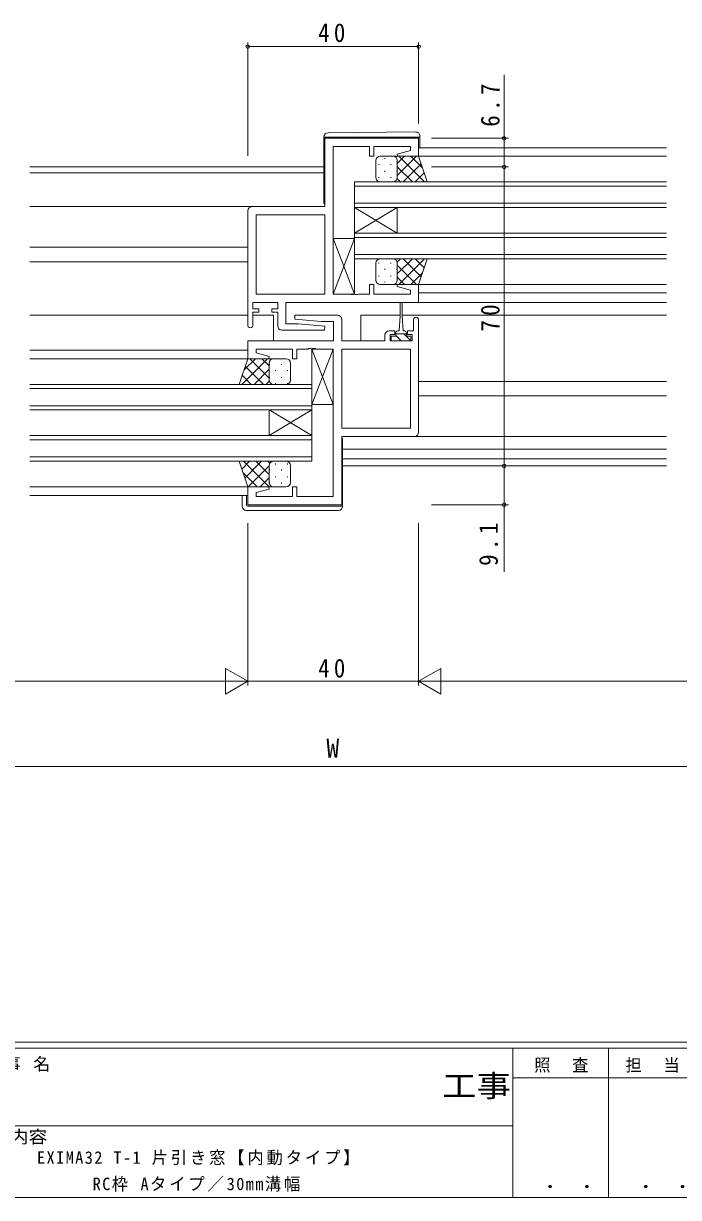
# Model space of a CAD drawing. Units: millimetres on the paper. Extents: x -420 to 373, y -297 to 267.
# Drawn here: x -17.1 to 136.3, y -297 to -22.1 of the extents above; entities that cross this region are included whole.
import ezdxf
from ezdxf.enums import TextEntityAlignment as Align

# ---------------------------------------------------------------- set-up
doc = ezdxf.new("R2010")
doc.units = ezdxf.units.MM
for name, color, linetype, lineweight in [('0-1_YKK_ZWAK', 7, 'Continuous', 9), ('0-3_YKK_11', 7, 'Continuous', 9), ('0-4_YKK_12', 2, 'Continuous', 9), ('0-5_YKK_13', 4, 'Continuous', 9), ('0-7_YKK_D', 6, 'Continuous', 9)]:
    doc.layers.add(name, color=color, linetype=linetype, lineweight=lineweight)
doc.layers.add('0-2_USER1', color=3, linetype='Continuous')
doc.styles.add('ＭＳ ゴシック', font='')
doc.styles.get('ＭＳ ゴシック').set_extended_font_data('MS Gothic')

msp = doc.modelspace()

# ---------------------------------------------------------------- linework, layer by layer
at = {"layer": '0-1_YKK_ZWAK'}
for p, q in [((352.3, -260.6), (-417.7, -260.6)), ((314.5, -262), (-417.7, -262)), ((97.5, -262), (97.5, -297)), ((119.9, -262), (119.9, -297)), ((165.684, -268.999), (97.5, -268.999)), ((-31.3, -280.199), (97.5, -280.199)), ((-417.7, -297), (314.5, -297))]:
    msp.add_line(p, q, dxfattribs=at)
at = {"layer": '0-3_YKK_11'}
for p, q in [((53.438, -49.028), (75.438, -49.028)), ((53.438, -65.028), (53.438, -49.028)), ((75.438, -49.028), (75.438, -53.228)), ((63.938, -50.958), (55.438, -50.958)), ((55.438, -50.958), (55.438, -85.498)), ((63.938, -53.228), (63.938, -50.958)), ((64.938, -50.958), (64.938, -53.228)), ((73.508, -50.958), (64.938, -50.958)), ((70.408, -52.705), (73.508, -51.875)), ((73.508, -51.875), (73.508, -50.958)), ((64.938, -53.228), (63.938, -53.228)), ((70.477, -53.228), (70.408, -52.705)), ((75.438, -53.228), (70.477, -53.228)), ((36.438, -65.028), (53.438, -65.028)), ((35.438, -92.828), (35.438, -66.028)), ((37.368, -66.958), (53.438, -66.958)), ((37.368, -85.498), (37.368, -66.958)), ((53.438, -66.958), (53.438, -85.498)), ((53.438, -66.958), (53.438, -85.498)), ((63.938, -83.228), (64.938, -83.228)), ((63.938, -85.498), (63.938, -83.228)), ((64.938, -83.228), (64.938, -85.498)), ((70.408, -83.75), (70.477, -83.228)), ((73.508, -84.581), (70.408, -83.75)), ((70.477, -83.228), (75.438, -83.228)), ((73.508, -85.498), (73.508, -84.581)), ((75.438, -83.228), (75.438, -87.428)), ((36.638, -87.428), (36.638, -88.928)), ((42.438, -87.428), (36.638, -87.428)), ((53.438, -85.498), (37.368, -85.498)), ((42.438, -88.928), (42.438, -87.428)), ((44.368, -87.428), (44.368, -92.428)), ((75.438, -87.428), (44.368, -87.428)), ((55.438, -85.498), (59.479, -85.498)), ((59.479, -85.498), (59.663, -85.618)), ((59.663, -85.618), (60.212, -85.618)), ((60.212, -85.618), (60.396, -85.498)), ((60.396, -85.498), (60.479, -85.498)), ((60.479, -85.498), (60.663, -85.618)), ((60.663, -85.618), (61.212, -85.618)), ((61.212, -85.618), (61.396, -85.498)), ((61.396, -85.498), (63.938, -85.498)), ((64.938, -85.498), (73.508, -85.498)), ((36.638, -88.928), (38.038, -88.928)), ((36.638, -89.728), (36.638, -92.828)), ((38.038, -89.728), (36.638, -89.728)), ((38.038, -88.928), (38.038, -89.728)), ((41.037, -88.928), (42.438, -88.928)), ((41.037, -89.728), (41.037, -88.928)), ((42.438, -89.728), (41.037, -89.728)), ((42.438, -92.928), (42.438, -89.728)), ((46.418, -91.384), (46.459, -90.428)), ((46.459, -90.428), (56.438, -90.428)), ((44.368, -92.428), (47.244, -92.428)), ((52.631, -91.928), (46.418, -91.384)), ((47.244, -92.428), (53.457, -92.971)), ((55.508, -91.928), (52.631, -91.928)), ((53.457, -92.971), (53.416, -93.928)), ((55.508, -96.428), (55.508, -91.928)), ((57.438, -91.428), (57.438, -96.428)), ((74.238, -94.128), (74.238, -91.528)), ((75.438, -91.528), (75.438, -117.828)), ((53.416, -93.928), (43.438, -93.928)), ((67.538, -96.428), (67.538, -95.128)), ((68.538, -94.128), (69.838, -94.128)), ((68.738, -94.928), (68.738, -96.428)), ((69.838, -94.928), (68.738, -94.928)), ((69.838, -94.128), (69.838, -94.928)), ((72.838, -94.128), (74.238, -94.128)), ((72.838, -94.928), (72.838, -94.128)), ((73.938, -94.928), (72.838, -94.928)), ((73.938, -96.428), (73.938, -94.928)), ((35.438, -96.428), (55.508, -96.428)), ((35.438, -100.628), (35.438, -96.428)), ((37.368, -98.358), (37.368, -99.275)), ((45.938, -98.358), (37.368, -98.358)), ((45.938, -100.628), (45.938, -98.358)), ((46.938, -98.358), (46.938, -100.628)), ((49.479, -98.358), (46.938, -98.358)), ((49.663, -98.238), (49.479, -98.358)), ((50.212, -98.238), (49.663, -98.238)), ((50.396, -98.358), (50.212, -98.238)), ((50.479, -98.358), (50.396, -98.358)), ((50.663, -98.238), (50.479, -98.358)), ((51.212, -98.238), (50.663, -98.238)), ((51.396, -98.358), (51.212, -98.238)), ((55.438, -98.358), (51.396, -98.358)), ((55.438, -132.898), (55.438, -98.358)), ((57.438, -96.428), (67.538, -96.428)), ((57.438, -98.358), (73.508, -98.358)), ((57.438, -116.898), (57.438, -98.358)), ((68.738, -96.428), (73.938, -96.428)), ((73.508, -98.358), (73.508, -116.898)), ((73.508, -98.358), (73.508, -116.898)), ((40.398, -100.628), (35.438, -100.628)), ((37.368, -99.275), (40.467, -100.105)), ((40.467, -100.105), (40.398, -100.628)), ((46.938, -100.628), (45.938, -100.628)), ((73.508, -116.898), (57.438, -116.898)), ((57.438, -118.828), (57.438, -134.828)), ((74.438, -118.828), (57.438, -118.828)), ((35.438, -130.628), (40.398, -130.628)), ((35.438, -134.828), (35.438, -130.628)), ((40.467, -131.15), (37.368, -131.981)), ((40.398, -130.628), (40.467, -131.15)), ((45.938, -130.628), (46.938, -130.628)), ((45.938, -132.898), (45.938, -130.628)), ((46.938, -130.628), (46.938, -132.898)), ((37.368, -131.981), (37.368, -132.898)), ((37.368, -132.898), (45.938, -132.898)), ((46.938, -132.898), (55.438, -132.898)), ((57.438, -134.828), (35.438, -134.828))]:
    msp.add_line(p, q, dxfattribs=at)
for centre, radius, start, end in [((36.438, -66.028), 1, 90, 179.99998), ((56.438, -91.428), 1, 0, 89.99998), ((36.038, -92.828), 0.6, 179.99998, 0), ((43.438, -92.928), 1, 180, 269.99998), ((74.838, -91.528), 0.6, 359.99998, 180), ((68.538, -95.128), 1, 90, 179.99998), ((74.438, -117.828), 1, 270, 359.99998)]:
    msp.add_arc(centre, radius, start, end, dxfattribs=at)
at = {"layer": '0-4_YKK_12'}
for p, q in [((75.438, -51.228), (133.438, -51.227)), ((75.438, -53.228), (133.438, -53.227)), ((53.238, -55.728), (-15.562, -55.728)), ((53.238, -57.128), (-15.562, -57.128)), ((60.438, -59.228), (133.438, -59.228)), ((60.438, -59.228), (60.438, -65.228)), ((60.438, -60.228), (133.438, -60.228)), ((36.438, -65.028), (-15.562, -65.028)), ((60.438, -64.228), (133.438, -64.228)), ((60.438, -65.228), (133.438, -65.228)), ((60.438, -71.228), (70.438, -65.228)), ((60.438, -65.228), (70.438, -71.228)), ((60.438, -65.228), (60.438, -71.228)), ((70.438, -65.228), (70.438, -71.228)), ((60.438, -71.228), (133.438, -71.228)), ((60.438, -71.228), (60.438, -77.228)), ((60.438, -72.228), (133.438, -72.228)), ((35.438, -74.528), (-15.562, -74.528)), ((60.438, -76.228), (133.438, -76.228)), ((35.438, -77.928), (-15.562, -77.928)), ((60.438, -77.228), (133.438, -77.228)), ((133.438, -83.227), (75.438, -83.226)), ((44.657, -87.428), (133.438, -87.428)), ((74.938, -87.428), (89.438, -87.428)), ((75.438, -85.227), (133.438, -85.227)), ((35.438, -90.428), (-15.562, -90.428)), ((41.438, -90.428), (36.638, -90.428)), ((41.438, -90.428), (41.438, -96.428)), ((61.938, -90.428), (61.938, -96.32)), ((71.088, -90.428), (61.938, -90.428)), ((89.438, -90.428), (71.588, -90.428)), ((89.438, -90.428), (133.438, -90.428)), ((35.438, -98.628), (-15.562, -98.628)), ((35.682, -100.628), (-15.562, -100.628)), ((50.438, -106.628), (-15.562, -106.628)), ((50.438, -112.628), (50.438, -106.628)), ((75.438, -105.928), (133.438, -105.928)), ((50.438, -107.628), (-15.562, -107.628)), ((75.438, -109.328), (133.438, -109.328)), ((50.438, -111.628), (-15.562, -111.628)), ((50.438, -112.628), (-15.562, -112.628)), ((50.438, -118.628), (40.438, -112.628)), ((50.438, -112.628), (40.438, -118.628)), ((40.438, -112.628), (40.438, -118.628)), ((50.438, -112.628), (50.438, -118.628)), ((50.438, -118.628), (-15.562, -118.628)), ((50.438, -119.628), (-15.562, -119.628)), ((50.438, -124.628), (50.438, -118.628)), ((50.438, -123.628), (-15.562, -123.628)), ((57.638, -121.828), (133.438, -121.828)), ((50.438, -124.628), (-15.562, -124.628)), ((57.638, -124.098), (133.438, -124.098)), ((57.638, -125.728), (133.438, -125.728)), ((35.938, -130.628), (-15.562, -130.628)), ((35.438, -132.628), (-15.562, -132.628))]:
    msp.add_line(p, q, dxfattribs=at)
at = {"layer": '0-5_YKK_13'}
for p, q in [((53.238, -48.719), (53.238, -48.728)), ((53.238, -48.728), (53.238, -49.028)), ((53.238, -48.728), (53.733, -48.728)), ((53.238, -64.028), (53.238, -49.028)), ((74.729, -47.54), (54.229, -47.719)), ((75.738, -49.028), (75.738, -48.728)), ((75.738, -49.028), (75.738, -51.228)), ((65.438, -58.228), (65.438, -54.228)), ((66.438, -53.228), (69.438, -53.228)), ((67.518, -53.648), (67.518, -53.848)), ((75.438, -53.228), (69.438, -53.228)), ((70.348, -53.813), (70.348, -53.848)), ((70.438, -57.748), (74.958, -53.228)), ((70.438, -54.919), (72.129, -53.228)), ((70.438, -54.228), (70.438, -58.228)), ((70.438, -54.228), (70.438, -58.228)), ((70.806, -53.228), (76.806, -59.228)), ((73.634, -53.228), (76.339, -55.933)), ((77.438, -59.228), (75.438, -53.228)), ((66.103, -55.063), (66.103, -55.263)), ((67.518, -56.678), (67.518, -56.878)), ((68.933, -55.063), (68.933, -55.263)), ((70.348, -56.678), (70.348, -56.878)), ((70.438, -55.688), (73.977, -59.228)), ((71.786, -59.228), (76.025, -54.989)), ((74.615, -59.228), (76.732, -57.11)), ((66.103, -58.093), (66.103, -58.293)), ((69.438, -59.228), (66.438, -59.228)), ((68.933, -58.093), (68.933, -58.293)), ((69.438, -59.228), (77.438, -59.228)), ((70.404, -58.483), (71.149, -59.228)), ((55.438, -72.498), (60.438, -72.498)), ((55.438, -85.498), (55.438, -72.498)), ((60.438, -72.498), (55.438, -85.498)), ((60.438, -85.498), (55.438, -72.498)), ((60.438, -72.498), (60.438, -85.498)), ((65.438, -78.228), (65.438, -82.228)), ((66.103, -78.363), (66.103, -78.186)), ((69.438, -77.228), (66.438, -77.228)), ((67.518, -79.778), (67.518, -79.578)), ((68.933, -78.363), (68.933, -78.163)), ((69.438, -77.228), (77.438, -77.228)), ((70.348, -79.778), (70.348, -79.578)), ((70.404, -77.972), (71.149, -77.228)), ((70.438, -80.768), (73.977, -77.228)), ((70.438, -82.228), (70.438, -78.228)), ((70.438, -82.228), (70.438, -78.228)), ((70.438, -78.708), (74.958, -83.228)), ((70.806, -83.228), (76.806, -77.228)), ((71.786, -77.228), (76.025, -81.466)), ((74.615, -77.228), (76.732, -79.345)), ((77.438, -77.228), (75.438, -83.228)), ((66.103, -81.393), (66.103, -81.193)), ((68.933, -81.393), (68.933, -81.193)), ((70.438, -81.536), (72.129, -83.228)), ((73.634, -83.228), (76.339, -80.523)), ((66.438, -83.228), (69.438, -83.228)), ((67.518, -82.808), (67.518, -82.608)), ((75.438, -83.228), (69.438, -83.228)), ((70.348, -82.642), (70.348, -82.608)), ((60.438, -85.498), (55.438, -85.498)), ((71.088, -90.628), (71.088, -87.678)), ((71.588, -87.678), (71.588, -90.628)), ((71.088, -90.628), (70.838, -94.128)), ((71.588, -90.628), (71.838, -94.128)), ((69.038, -95.328), (70.088, -95.328)), ((69.038, -96.428), (69.038, -95.328)), ((70.088, -94.528), (70.088, -95.328)), ((70.088, -94.828), (72.588, -94.828)), ((71.338, -96.421), (70.088, -95.171)), ((70.838, -94.128), (70.488, -94.128)), ((72.188, -94.128), (71.838, -94.128)), ((73.589, -96.428), (71.989, -94.828)), ((72.588, -95.328), (72.588, -94.528)), ((72.588, -95.328), (73.638, -95.328)), ((73.638, -95.328), (73.638, -96.428)), ((50.438, -98.358), (55.438, -98.358)), ((50.438, -111.358), (50.438, -98.358)), ((55.438, -98.358), (50.438, -111.358)), ((55.438, -111.358), (50.438, -98.358)), ((55.438, -98.358), (55.438, -111.358)), ((69.099, -96.428), (69.038, -96.366)), ((73.638, -96.428), (69.038, -96.428)), ((71.344, -96.428), (71.338, -96.421)), ((33.438, -106.628), (35.438, -100.628)), ((40.069, -100.628), (34.069, -106.628)), ((37.241, -100.628), (34.536, -103.333)), ((35.438, -100.628), (41.438, -100.628)), ((40.438, -105.148), (35.917, -100.628)), ((40.438, -102.319), (38.746, -100.628)), ((40.438, -101.628), (40.438, -105.628)), ((40.438, -101.628), (40.438, -105.628)), ((44.438, -100.628), (41.438, -100.628)), ((45.438, -105.628), (45.438, -101.628)), ((39.089, -106.628), (34.85, -102.389)), ((40.438, -103.088), (36.898, -106.628)), ((40.528, -101.878), (40.528, -102.078)), ((41.943, -103.293), (41.943, -103.493)), ((43.358, -101.878), (43.358, -102.078)), ((44.773, -103.293), (44.773, -103.493)), ((41.438, -106.628), (33.438, -106.628)), ((36.261, -106.628), (34.143, -104.51)), ((40.471, -105.883), (39.726, -106.628)), ((40.528, -104.908), (40.528, -105.108)), ((41.438, -106.628), (44.438, -106.628)), ((41.943, -106.323), (41.943, -106.523)), ((43.358, -104.908), (43.358, -105.108)), ((44.773, -106.323), (44.773, -106.523)), ((55.438, -111.358), (50.438, -111.358)), ((57.438, -119.328), (57.638, -119.328)), ((57.638, -119.328), (57.638, -134.828)), ((74.438, -118.828), (75.738, -118.828)), ((75.738, -118.828), (133.438, -118.828)), ((33.438, -124.628), (35.438, -130.628)), ((41.438, -124.628), (33.438, -124.628)), ((35.861, -124.628), (34.043, -126.445)), ((40.469, -130.628), (34.469, -124.628)), ((38.689, -124.628), (34.75, -128.566)), ((40.438, -125.708), (35.517, -130.628)), ((40.438, -127.768), (37.298, -124.628)), ((40.592, -125.094), (40.126, -124.628)), ((40.438, -129.628), (40.438, -125.628)), ((40.438, -129.628), (40.438, -125.628)), ((41.438, -124.628), (44.438, -124.628)), ((41.943, -125.363), (41.943, -125.163)), ((44.773, -125.363), (44.773, -125.163)), ((45.438, -125.628), (45.438, -129.628)), ((37.641, -130.628), (34.336, -127.323)), ((40.438, -128.536), (38.346, -130.628)), ((40.528, -126.778), (40.528, -126.578)), ((41.943, -128.393), (41.943, -128.193)), ((43.358, -126.778), (43.358, -126.578)), ((44.773, -128.393), (44.773, -128.193)), ((35.438, -130.628), (41.438, -130.628)), ((40.528, -129.808), (40.528, -129.608)), ((41.202, -130.6), (41.174, -130.628)), ((44.438, -130.628), (41.438, -130.628)), ((43.358, -129.808), (43.358, -129.608)), ((34.138, -135.128), (34.138, -132.628)), ((35.138, -132.628), (35.138, -134.828)), ((56.638, -136.128), (35.138, -136.128)), ((35.438, -135.128), (57.138, -135.128)), ((57.138, -135.128), (57.638, -135.128)), ((57.638, -134.828), (57.638, -135.128))]:
    msp.add_line(p, q, dxfattribs=at)
msp.add_lwpolyline([(53.733, -48.728), (75.233, -48.728), (75.738, -48.728), (75.738, -48.54)], dxfattribs=at)
for centre, radius, start, end in [((54.238, -48.719), 1, 90.5, 180), ((74.738, -48.54), 1, 0, 90.5), ((66.438, -54.228), 1, 89.99989, 179.99989), ((69.438, -54.228), 1, 359.99989, 89.99989), ((69.438, -54.228), 1, 359.99989, 89.99989), ((66.438, -58.228), 1, 179.99989, 269.99989), ((69.438, -58.228), 1, 269.99989, 359.99989), ((69.438, -58.228), 1, 269.99989, 359.99989), ((53.738, -64.028), 0.5, 180, 233.13016), ((66.438, -78.228), 1, 90.00009, 180.00009), ((69.438, -78.228), 1, 0.00009, 90.00009), ((69.438, -78.228), 1, 0.00009, 90.00009), ((66.438, -82.228), 1, 180.00009, 270.00009), ((69.438, -82.228), 1, 270.00009, 0.00009), ((69.438, -82.228), 1, 270.00009, 0.00009), ((71.338, -87.678), 0.25, 0, 180), ((70.488, -94.528), 0.4, 90, 180), ((72.188, -94.528), 0.4, 0, 90), ((41.438, -101.628), 1, 90.00009, 180.00009), ((41.438, -101.628), 1, 90.00009, 180.00009), ((44.438, -101.628), 1, 0.00009, 90.00009), ((41.438, -105.628), 1, 180.00009, 270.00009), ((41.438, -105.628), 1, 180.00009, 270.00009), ((44.438, -105.628), 1, 270.00009, 0.00009), ((41.438, -125.628), 1, 89.99989, 179.99989), ((41.438, -125.628), 1, 89.99989, 179.99989), ((44.438, -125.628), 1, 359.99989, 89.99989), ((41.438, -129.628), 1, 179.99989, 269.99989), ((41.438, -129.628), 1, 179.99989, 269.99989), ((44.438, -129.628), 1, 269.99989, 359.99989), ((35.138, -135.128), 1, 180, 270), ((35.438, -134.828), 0.3, 180, 270), ((56.638, -135.128), 1, 270, 0)]:
    msp.add_arc(centre, radius, start, end, dxfattribs=at)
at = {"layer": '0-7_YKK_D'}
for p, q in [((35.438, -53.154), (35.438, -26.559)), ((75.438, -45.528), (75.438, -26.559)), ((75.438, -27.559), (35.438, -27.559)), ((95.438, -49.028), (95.438, -34.128)), ((78.438, -49.028), (96.437, -49.028)), ((95.438, -55.728), (95.438, -49.028)), ((78.438, -55.728), (96.437, -55.728)), ((95.438, -55.728), (95.438, -125.728)), ((78.438, -125.728), (96.437, -125.728)), ((78.438, -125.728), (96.437, -125.728)), ((95.438, -125.728), (95.438, -134.828)), ((78.438, -134.828), (96.437, -134.828)), ((95.438, -134.828), (95.438, -150.528)), ((35.438, -139.128), (35.438, -177.128)), ((35.438, -139.128), (35.438, -177.128)), ((75.438, -139.128), (75.438, -177.128)), ((75.438, -139.128), (75.438, -177.128)), ((30.241, -173.128), (30.241, -179.128)), ((35.438, -176.128), (30.241, -173.128)), ((75.438, -176.128), (80.634, -173.128)), ((80.634, -179.128), (80.634, -173.128)), ((-108.562, -176.128), (29.438, -176.128)), ((35.438, -176.128), (25.045, -176.128)), ((35.438, -176.128), (30.241, -179.128)), ((35.438, -176.128), (75.438, -176.128)), ((75.438, -176.128), (85.83, -176.128)), ((75.438, -176.128), (80.634, -179.128)), ((81.438, -176.128), (219.438, -176.128)), ((218.438, -196.128), (-107.562, -196.128))]:
    msp.add_line(p, q, dxfattribs=at)
for centre in [(35.438, -27.559), (75.438, -27.559), (95.438, -49.028), (95.438, -55.728), (95.438, -55.728), (95.438, -125.728), (95.438, -125.728), (95.438, -134.828)]:
    msp.add_circle(centre, 0.425, dxfattribs=at)

# ---------------------------------------------------------------- texts
at = {"layer": '0-1_YKK_ZWAK', "color": 2, "style": 'ＭＳ ゴシック', "width": 1.15}
msp.add_text('工事', height=5.132, dxfattribs=at).set_placement((80.931, -274.956), align=Align.BOTTOM_LEFT)
at = {"layer": '0-1_YKK_ZWAK', "style": 'ＭＳ ゴシック', "width": 1.1}
msp.add_text('図面内容', height=2.933, dxfattribs=at).set_placement((-29.083, -285.148), align=Align.BOTTOM_LEFT)
at = {"layer": '0-1_YKK_ZWAK', "color": 3, "style": 'ＭＳ ゴシック', "width": 1.15}
for p in [(101.955, -295.946), (124.355, -295.946)]:
    msp.add_text(' ． ．', height=3.666, dxfattribs=at).set_placement(p, align=Align.BOTTOM_LEFT)
at = {"layer": '0-1_YKK_ZWAK', "char_height": 2.933, "attachment_point": 7, "style": 'ＭＳ ゴシック'}
for s, insert in [('\\T1.16;工\\~事\\~名', (-28.688, -267.533)), ('\\T1.17;\\W0.95;照\\~\\~査', (102.489, -267.78)), ('\\T1.17;\\W0.95;担\\~\\~当', (123.855, -267.78))]:
    msp.add_mtext(s, dxfattribs=dict(at, insert=insert))
at = {"layer": '0-2_USER1', "color": 7, "char_height": 2.933, "attachment_point": 7, "style": 'ＭＳ ゴシック'}
for s, insert in [('\\T1.18;\\W0.95;EXIMA32\\~T-1\\~片引き窓【内動タイプ】', (-13.903, -289.449)), ('\\T1.18;\\W0.95;RC枠\\~Aタイプ／30mm溝幅', (-0.863, -295.625))]:
    msp.add_mtext(s, dxfattribs=dict(at, insert=insert))
at = {"layer": '0-7_YKK_D', "color": 3, "style": 'ＭＳ ゴシック'}
msp.add_text('W', height=4.399, dxfattribs=at).set_placement((53.838, -195.328), align=Align.BOTTOM_LEFT)
at = {"layer": '0-7_YKK_D', "color": 3, "char_height": 4.399, "attachment_point": 7, "style": 'ＭＳ ゴシック'}
for insert in [(51.918, -26.559), (51.918, -175.328)]:
    msp.add_mtext('\\T1.36;\\W0.9;40', dxfattribs=dict(at, insert=insert))
at = {"layer": '0-7_YKK_D', "color": 3, "char_height": 4.399, "attachment_point": 7, "rotation": 90, "style": 'ＭＳ ゴシック'}
for s, insert in [('\\T1.38;\\W0.9;6.7', (94.438, -46.328)), ('\\T1.36;\\W0.9;70', (94.438, -94.248)), ('\\T1.38;\\W0.9;9.1', (94.038, -149.128))]:
    msp.add_mtext(s, dxfattribs=dict(at, insert=insert))

doc.saveas('drawing.dxf')
